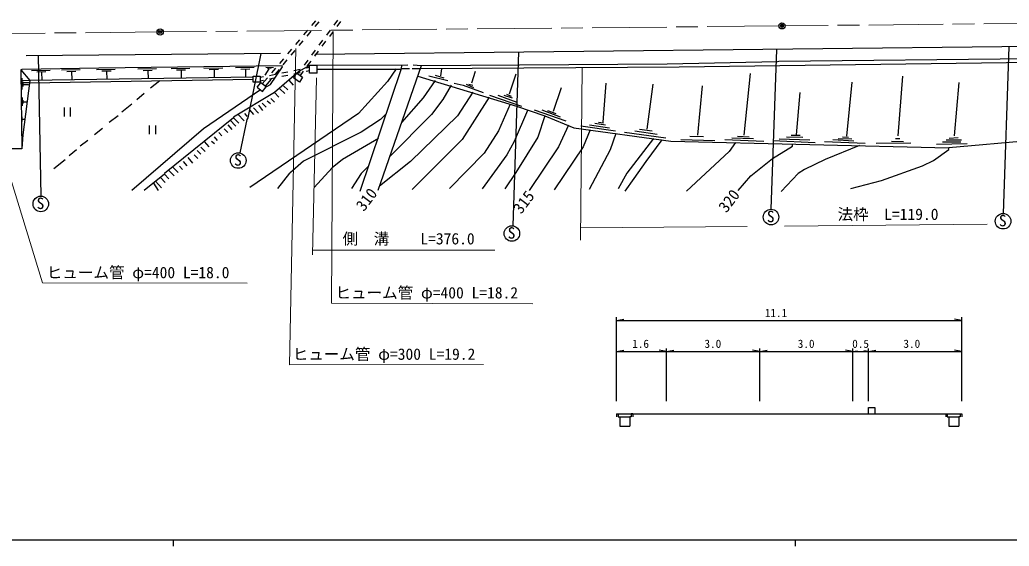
# Model space of a CAD drawing. Units: millimetres, scale not verified. Extents: x 40000 to 680000, y 20000 to 380000.
# Drawn here: x 143330 to 302390, y 204000 to 288610 of the extents above; entities that cross this region are included whole.
import ezdxf
from ezdxf.enums import TextEntityAlignment as Align

# ---------------------------------------------------------------- set-up
doc = ezdxf.new("R2010")
doc.units = ezdxf.units.MM
doc.header["$LTSCALE"] = 1000
doc.header["$PDMODE"] = 32
doc.header["$PDSIZE"] = 500
doc.linetypes.add('CHAIN', pattern=[18.5, 12, -1.5, 3.5, -1.5])
for name, color, linetype, lineweight in [('M-BGD', 7, 'Continuous', 25), ('M-BMK', 2, 'CHAIN', 13), ('M-BMK-SRVR', 3, 'Continuous', 25), ('M-STR-HTXT', 7, 'Continuous', 13), ('M-TTL-BAND', 7, 'Continuous', 25)]:
    doc.layers.add(name, color=color, linetype=linetype, lineweight=lineweight)
doc.styles.add('ＭＳ ゴシック', font='')
doc.styles.get('ＭＳ ゴシック').set_extended_font_data('MS Gothic')

msp = doc.modelspace()

# ---------------------------------------------------------------- linework, layer by layer
at = {"layer": 'M-BGD'}
for p, q in [((190874, 288464), (190229, 287700)), ((191409, 288295), (190769, 287527)), ((194417, 288525), (193818, 287724)), ((194893, 288353), (194294, 287552)), ((189583, 286936), (188938, 286172)), ((190128, 286759), (189487, 285991)), ((190738, 283097), (534400, 286907)), ((193218, 286923), (192619, 286123)), ((193694, 286752), (193095, 285951)), ((188293, 285408), (187647, 284644)), ((188847, 285223), (188206, 284455)), ((192020, 285322), (191421, 284522)), ((192496, 285151), (191897, 284350)), ((185235, 283182), (144341, 282843)), ((182102, 283182), (179985, 272853)), ((187002, 283880), (186357, 283116)), ((187565, 283688), (186925, 282920)), ((190821, 283721), (190222, 282921)), ((191297, 283549), (190698, 282749)), ((223504, 283436), (222576, 255498)), ((264991, 283859), (264059, 258147)), ((302329, 284283), (301398, 257485)), ((146287, 282859), (146712, 260268)), ((185711, 282353), (185066, 281589)), ((186284, 282152), (185643, 281384)), ((189623, 282120), (189024, 281319)), ((190099, 281948), (189500, 281148)), ((265160, 281827), (247380, 281489)), ((317907, 281912), (249327, 280981)), ((265329, 281912), (265160, 281827)), ((328914, 282589), (265329, 281912)), ((143663, 280642), (143494, 280557)), ((143494, 280557), (143494, 280303)), ((143494, 280557), (144946, 278876)), ((143494, 280303), (143663, 267857)), ((156025, 280811), (143663, 280642)), ((145208, 280477), (148232, 280528)), ((146062, 280252), (147539, 280281)), ((146826, 280141), (146856, 278982)), ((150032, 280543), (153055, 280594)), ((150885, 280318), (152363, 280347)), ((151650, 280207), (151679, 279048)), ((155664, 280620), (158688, 280670)), ((181340, 281150), (156025, 280811)), ((156518, 280394), (157996, 280424)), ((157282, 280284), (157312, 279125)), ((162303, 280708), (165327, 280759)), ((163157, 280483), (164635, 280513)), ((163921, 280373), (163951, 279214)), ((167648, 280780), (170671, 280831)), ((168501, 280555), (169979, 280584)), ((169265, 280444), (169295, 279285)), ((172940, 280851), (175963, 280902)), ((173793, 280626), (175271, 280655)), ((174558, 280515), (174587, 279356)), ((177995, 280918), (181018, 280969)), ((178848, 280693), (180326, 280723)), ((179613, 280583), (179642, 279423)), ((185489, 281235), (181340, 281150)), ((183357, 280727), (182707, 279697)), ((182869, 281007), (184091, 280961)), ((183108, 280888), (183753, 280851)), ((183626, 278187), (185573, 281065)), ((184421, 280825), (183775, 280061)), ((188198, 280303), (184303, 276917)), ((185003, 280616), (184362, 279848)), ((185442, 280070), (186422, 280268)), ((185573, 281065), (185489, 281235)), ((187351, 279287), (187859, 280049)), ((187401, 279929), (188381, 280129)), ((187402, 280467), (188382, 280666)), ((187859, 280049), (188797, 279393)), ((188424, 280519), (187999, 279951)), ((189891, 281239), (188198, 280303)), ((188900, 280347), (188396, 279674)), ((189361, 280328), (189891, 280437)), ((189362, 280864), (189891, 280972)), ((189891, 280052), (189891, 281239)), ((191130, 281237), (189891, 281239)), ((191161, 280049), (189891, 280052)), ((205724, 281319), (191130, 281237)), ((191161, 280049), (191161, 281237)), ((204539, 280642), (191161, 280642)), ((204623, 280727), (198019, 260999)), ((207841, 281235), (200898, 261169)), ((203861, 280727), (202422, 278695)), ((204623, 280727), (204539, 280642)), ((204708, 281319), (204623, 280727)), ((205978, 280727), (204623, 280727)), ((207756, 280727), (206401, 280727)), ((207841, 281235), (206571, 281319)), ((249327, 280981), (207756, 280727)), ((247380, 281489), (207841, 281235)), ((211143, 280727), (210973, 279626)), ((216561, 280303), (215969, 278441)), ((260757, 279965), (259704, 270042)), ((144896, 278489), (143578, 278478)), ((144940, 278828), (143600, 278817)), ((143684, 279225), (143679, 277420)), ((143841, 278630), (143819, 277874)), ((144946, 278876), (143833, 270143)), ((180832, 279033), (144890, 278437)), ((180832, 279372), (144946, 278876)), ((165846, 278779), (164322, 277594)), ((180832, 278610), (180832, 279552)), ((180832, 279552), (181972, 279539)), ((181972, 278610), (180832, 278610)), ((181516, 277775), (182081, 278499)), ((181972, 279539), (181972, 278610)), ((181972, 279366), (182501, 279474)), ((181972, 278822), (182502, 278930)), ((181972, 278610), (182081, 278499)), ((182949, 277848), (182081, 278499)), ((183130, 279297), (182310, 278327)), ((183721, 279081), (182791, 277966)), ((183481, 279672), (184461, 279871)), ((183482, 279130), (184462, 279330)), ((185442, 279529), (186421, 279729)), ((186576, 278893), (187267, 278102)), ((188283, 278610), (187351, 279287)), ((188797, 279393), (188283, 278610)), ((202422, 278695), (197765, 273530)), ((207333, 279541), (223165, 274715)), ((210127, 278864), (208179, 276070)), ((209111, 279626), (212159, 278864)), ((210127, 279711), (211502, 279300)), ((213175, 278441), (214614, 278102)), ((223081, 279880), (221980, 276663)), ((237559, 278441), (237051, 272175)), ((277098, 278610), (276251, 269889)), ((285226, 279541), (284464, 269974)), ((294285, 278525), (293523, 269974)), ((143934, 278218), (144741, 278210)), ((182017, 277340), (172873, 271075)), ((184303, 276917), (177699, 272937)), ((181516, 277775), (182363, 277097)), ((182363, 277097), (182949, 277848)), ((182949, 277848), (183626, 278187)), ((184303, 276917), (184981, 276155)), ((185150, 277509), (185912, 276747)), ((185743, 278017), (186420, 277340)), ((212667, 278102), (211312, 275816)), ((216138, 277001), (213683, 273191)), ((214614, 278102), (217831, 276917)), ((216307, 277679), (215122, 278187)), ((215545, 278271), (216138, 278102)), ((230362, 277679), (229092, 273869)), ((245094, 278271), (244143, 271021)), ((253053, 278017), (252291, 270059)), ((268716, 276917), (268123, 270143)), ((143706, 276112), (143700, 274781)), ((143840, 275679), (143821, 275131)), ((143906, 275433), (144410, 275424)), ((163306, 276747), (162121, 275731)), ((182271, 275223), (182949, 274546)), ((183118, 275562), (183626, 275139)), ((183711, 275985), (184303, 275393)), ((208179, 276070), (204708, 272091)), ((211312, 275816), (209534, 273361)), ((218763, 276155), (214445, 269381)), ((218847, 276493), (223963, 274751)), ((220202, 276493), (223250, 275393)), ((221133, 276493), (222488, 276070)), ((221557, 276663), (222315, 276347)), ((150457, 274492), (150457, 273092)), ((151507, 273092), (151507, 274492)), ((161359, 275054), (159750, 273784)), ((180239, 274123), (180917, 273361)), ((180917, 274461), (181679, 273615)), ((181679, 274885), (182356, 274038)), ((222149, 275054), (220287, 270736)), ((224943, 274038), (222827, 269043)), ((223165, 274715), (227737, 273191)), ((226044, 274123), (231124, 272345)), ((227229, 274123), (230193, 273022)), ((228161, 274038), (229515, 273530)), ((143671, 273034), (143658, 272257)), ((143730, 272639), (144070, 272635)), ((159157, 273191), (157718, 272091)), ((177699, 272853), (166608, 263878)), ((177107, 272514), (178038, 271498)), ((177699, 272937), (177699, 272853)), ((177699, 272853), (178546, 272006)), ((178377, 273445), (179393, 272345)), ((179816, 272599), (178703, 267211)), ((179477, 273530), (179816, 273107)), ((179816, 273107), (179901, 273107)), ((179985, 272853), (179816, 272599)), ((197765, 273530), (180324, 261677)), ((201321, 272599), (198189, 270567)), ((202168, 273445), (201321, 272599)), ((209534, 273361), (202761, 266587)), ((213683, 273191), (206147, 265825)), ((227737, 273191), (226637, 269720)), ((227737, 273191), (232394, 271244)), ((235781, 272006), (237474, 271752)), ((236373, 272175), (237184, 272052)), ((156617, 271159), (155347, 270143)), ((172873, 271075), (161359, 261169)), ((164134, 271620), (164134, 270220)), ((165184, 270220), (165184, 271620)), ((175329, 270482), (175837, 269974)), ((176175, 271075), (176768, 270482)), ((176768, 271752), (177445, 270990)), ((198189, 270567), (188960, 265910)), ((220287, 270736), (218001, 267180)), ((231547, 271667), (229939, 268196)), ((232394, 271244), (247973, 269127)), ((233504, 271552), (239083, 270736)), ((235019, 270905), (233918, 268196)), ((234934, 271752), (238151, 271244)), ((240522, 270567), (247211, 269635)), ((242215, 270736), (245771, 270228)), ((244997, 270722), (242977, 270990)), ((143833, 270143), (143663, 267857)), ((154247, 269212), (153061, 268281)), ((172958, 269043), (173720, 268196)), ((174143, 269127), (174651, 268704)), ((174567, 269805), (175075, 269212)), ((200983, 269551), (195225, 266164)), ((214445, 269381), (206401, 261338)), ((222827, 269043), (221641, 266926)), ((226637, 269720), (223081, 264047)), ((239167, 270313), (238236, 267688)), ((245179, 269551), (240945, 263963)), ((246533, 269297), (243993, 265825)), ((247973, 269127), (292677, 268027)), ((249625, 269393), (255085, 269212)), ((251021, 269889), (253240, 269847)), ((256693, 269381), (262959, 269127)), ((258387, 268873), (257371, 267434)), ((257794, 269635), (261265, 269551)), ((258725, 269889), (260588, 269805)), ((264398, 269212), (271171, 268873)), ((265414, 269466), (270325, 269297)), ((266599, 269805), (269224, 269720)), ((267361, 270059), (268801, 270059)), ((272695, 269043), (279215, 268789)), ((277437, 269127), (274050, 269297)), ((274897, 269551), (277098, 269466)), ((275567, 269772), (276567, 269721)), ((283448, 269127), (285395, 269043)), ((284125, 269551), (284815, 269523)), ((294624, 268958), (291663, 268931)), ((292253, 269297), (294709, 269297)), ((312150, 269720), (292677, 268027)), ((294201, 269635), (292761, 269551)), ((143663, 267857), (140785, 267857)), ((152469, 267688), (151283, 266757)), ((171857, 267603), (172450, 267011)), ((172450, 268111), (173127, 267434)), ((229939, 268196), (225197, 261169)), ((233918, 268196), (229261, 261253)), ((238236, 267688), (234849, 261338)), ((257371, 267434), (250513, 261084)), ((264313, 266333), (267531, 268281)), ((267531, 268281), (267531, 268535)), ((278314, 268380), (272780, 266164)), ((286581, 268789), (280993, 268704)), ((290221, 265995), (292677, 267773)), ((295612, 268651), (290702, 268566)), ((292677, 267773), (292677, 268027)), ((150606, 266079), (148828, 264640)), ((169571, 265825), (170164, 265148)), ((170333, 266503), (171095, 265571)), ((171349, 266926), (171942, 266333)), ((188960, 265910), (186759, 263963)), ((195225, 266164), (193532, 264809)), ((206147, 265825), (201152, 261846)), ((218001, 267180), (212413, 261507)), ((221641, 266926), (217662, 261423)), ((243993, 265825), (242046, 263116)), ((260842, 263539), (264313, 266333)), ((272780, 266164), (269478, 264555)), ((288443, 265148), (290221, 265995)), ((167285, 264386), (168132, 263539)), ((167963, 264894), (168809, 264047)), ((168979, 265063), (169487, 264555)), ((193532, 264809), (190653, 261677)), ((199459, 265148), (198189, 263878)), ((223081, 264047), (221303, 261423)), ((269478, 264555), (268462, 263878)), ((281839, 262777), (288443, 265148)), ((166608, 263793), (163306, 261169)), ((165169, 262693), (166100, 261592)), ((165931, 263285), (166693, 262439)), ((166608, 263878), (166608, 263793)), ((166608, 263793), (167285, 263031)), ((184811, 261507), (186759, 263963)), ((198189, 263878), (196665, 261507)), ((240945, 263963), (239506, 261423)), ((242046, 263116), (240607, 261084)), ((258810, 261169), (260842, 263539)), ((268462, 263878), (265753, 260999)), ((276929, 261507), (281839, 262777)), ((164830, 262354), (165592, 261169)), ((239276, 227298), (239276, 240798)), ((239276, 240298), (240457, 240507)), ((239276, 240298), (294776, 240298)), ((294776, 240298), (293594, 240507)), ((294776, 227298), (294776, 240798)), ((239276, 235298), (240457, 235507)), ((247276, 235298), (246094, 235507)), ((247276, 227298), (247276, 235798)), ((247276, 235298), (248457, 235507)), ((262276, 235298), (261094, 235507)), ((262276, 227298), (262276, 235798)), ((262276, 235298), (263457, 235507)), ((277276, 235298), (276094, 235507)), ((277276, 227298), (277276, 235798)), ((277276, 235298), (278014, 235429)), ((279776, 235298), (279037, 235429)), ((279776, 227298), (279776, 235798)), ((279776, 235298), (280957, 235507)), ((294776, 235298), (293594, 235507)), ((239276, 235298), (247276, 235298)), ((247276, 235298), (262276, 235298)), ((262276, 235298), (277276, 235298)), ((277276, 235298), (279776, 235298)), ((279776, 235298), (294776, 235298)), ((279776, 225298), (279776, 226298)), ((279776, 226298), (280776, 226298)), ((280776, 226298), (280776, 225298)), ((239276, 225298), (247276, 225298)), ((239276, 225298), (239526, 225298)), ((239276, 225298), (239276, 224798)), ((239526, 225298), (239526, 224798)), ((239526, 224798), (239776, 224798)), ((239776, 224798), (239776, 223298)), ((239776, 224798), (241376, 224798)), ((241626, 224798), (241376, 224798)), ((241376, 224798), (241376, 223298)), ((241876, 225298), (241626, 225298)), ((241626, 225298), (241626, 224798)), ((241876, 225298), (241876, 224798)), ((247276, 225298), (262276, 225298)), ((262276, 225298), (277276, 225298)), ((277276, 225298), (279776, 225298)), ((279776, 225298), (294776, 225298)), ((292176, 225298), (292176, 224798)), ((292426, 225298), (292426, 224798)), ((292426, 224798), (292676, 224798)), ((292676, 224798), (292676, 223298)), ((292676, 224798), (294276, 224798)), ((294526, 224798), (294276, 224798)), ((294276, 224798), (294276, 223298)), ((294526, 225298), (294526, 224798)), ((294776, 225298), (294776, 224798)), ((239776, 223298), (241376, 223298)), ((292676, 223298), (294276, 223298))]:
    msp.add_line(p, q, dxfattribs=at)
for centre in [(178455, 265986), (146705, 259018), (264099, 256898), (301406, 256235), (222435, 254256)]:
    msp.add_circle(centre, 1250, dxfattribs=at)
at = {"layer": 'M-BMK'}
for p, q in [((365793, 288610), (265848, 287632)), ((165902, 286655), (65957, 285677)), ((265848, 287632), (165902, 286655))]:
    msp.add_line(p, q, dxfattribs=at)
at = {"layer": 'M-BMK-SRVR'}
for centre in [(265848, 287632), (165902, 286655)]:
    msp.add_circle(centre, 500, dxfattribs=at)
for p in [(165902, 286655), (265848, 287632)]:
    msp.add_point(p, dxfattribs=at)
at = {"layer": 'M-STR-HTXT'}
for p, q in [((193701, 286653), (193447, 243050)), ((187706, 283993), (186674, 233144)), ((233749, 280981), (233495, 253210)), ((191033, 279290), (190399, 250839)), ((146965, 246352), (137647, 276766)), ((260249, 255411), (233495, 255157)), ((266258, 255418), (298842, 255774)), ((190416, 251583), (219724, 251583)), ((179879, 246275), (146965, 246352)), ((193447, 243050), (225790, 242965)), ((186674, 233144), (217878, 233213))]:
    msp.add_line(p, q, dxfattribs=at)
at = {"layer": 'M-TTL-BAND'}
for p, q in [((40000, 205000), (579000, 205000)), ((168000, 205000), (168000, 204000)), ((268000, 205000), (268000, 204000))]:
    msp.add_line(p, q, dxfattribs=at)

# ---------------------------------------------------------------- texts
at = {"layer": 'M-BGD', "style": 'ＭＳ ゴシック'}
for s, height, p in [('S', 1833, (177776, 264613)), ('S', 1833, (146027, 257644)), ('S', 1833, (263420, 255524)), ('S', 1833, (300727, 254861)), ('S', 1833, (221757, 252882)), ('11.1', 1320, (263097, 240436)), ('1.6', 1320, (241788, 235485)), ('3.0', 1320, (253400, 235485)), ('3.0', 1320, (268400, 235485)), ('0.5', 1320, (277150, 235485)), ('3.0', 1320, (285385, 235485))]:
    msp.add_text(s, height=height, dxfattribs=at).set_placement(p, align=Align.BOTTOM_LEFT)
for s, p in [('310', (199093, 257361)), ('315', (224369, 256940)), ('320', (257373, 257143))]:
    msp.add_text(s, height=1833, rotation=52.686, dxfattribs=at).set_placement(p, align=Align.BOTTOM_LEFT)
at = {"layer": 'M-STR-HTXT', "style": 'ＭＳ ゴシック'}
for s, p in [('法枠\u3000L=119.0', (274789, 255892)), ('側\u3000溝\u3000\u3000L=376.0', (195225, 251958)), ('ヒューム管 φ=400 L=18.0', (147671, 246525)), ('ヒューム管 φ=400 L=18.2', (194077, 243271)), ('ヒューム管 φ=300 L=19.2', (187200, 233409))]:
    msp.add_text(s, height=1833, dxfattribs=at).set_placement(p, align=Align.BOTTOM_LEFT)

doc.saveas('drawing.dxf')
